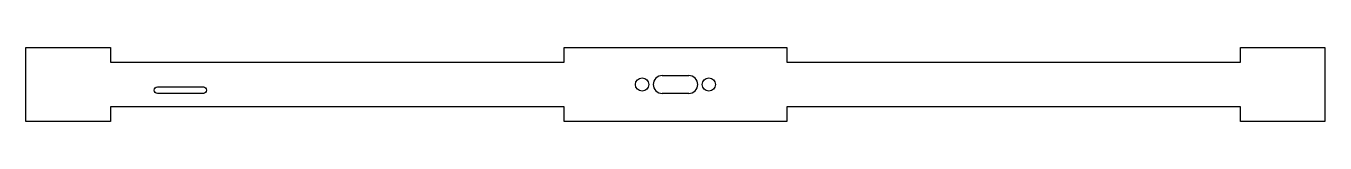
# Model space of a CAD drawing. Header units: millimetres. Extents: x -250 to 42, y -14 to 2.
import ezdxf

# ---------------------------------------------------------------- set-up
doc = ezdxf.new("R2010")
doc.units = ezdxf.units.MM
doc.layers.get('0').update_dxf_attribs({"linetype": 'CONTINUOUS'})

msp = doc.modelspace()

# ---------------------------------------------------------------- linework, layer by layer
for p, q in [((-107.41, -3.95), (-101.41, -3.95)), ((-101.41, -7.95), (-107.41, -7.95))]:
    msp.add_line(p, q)
msp.add_lwpolyline([(-129.41, -0.95), (-129.41, 2.35), (-79.41, 2.35), (-79.41, -0.95), (22.59, -0.95), (22.59, 2.35), (41.59, 2.35), (41.59, -14.25), (22.59, -14.25), (22.59, -10.95), (-79.41, -10.95), (-79.41, -14.25), (-129.41, -14.25), (-129.41, -10.95), (-231.41, -10.95), (-231.41, -14.25), (-250.41, -14.25), (-250.41, 2.35), (-231.41, 2.35), (-231.41, -0.95)], close=True)
msp.add_lwpolyline([(-220.86, -7.95, -1), (-220.86, -6.51), (-210.53, -6.51, -1), (-210.53, -7.95)], format="xyb", close=True)
for centre in [(-111.91, -5.95), (-96.91, -5.95)]:
    msp.add_circle(centre, 1.5)
for centre, start, end in [((-107.41, -5.95), 90, 270), ((-101.41, -5.95), -90, 90)]:
    msp.add_arc(centre, 2, start, end)

doc.saveas('drawing.dxf')
